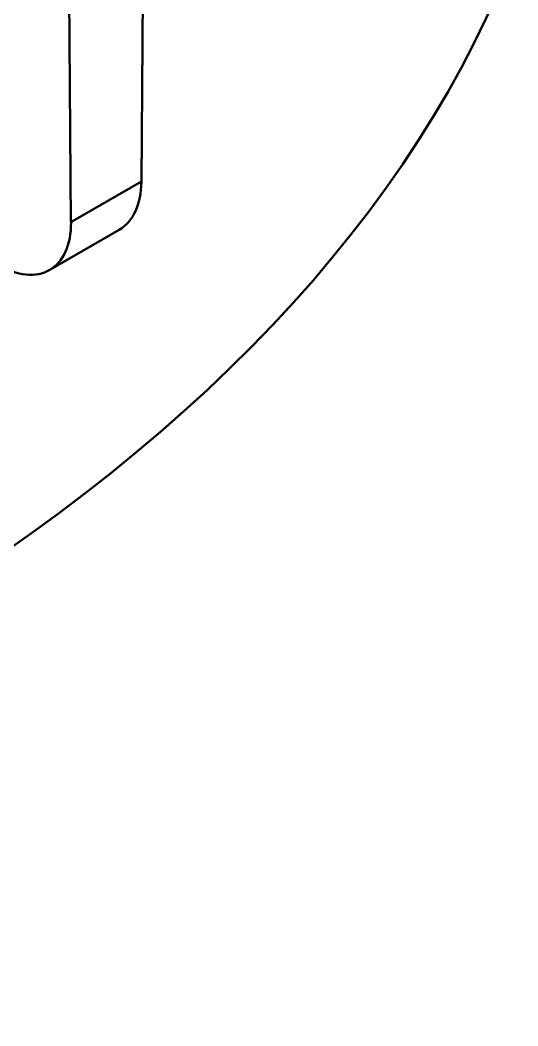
# Model space of a CAD drawing. Header units: millimetres. Extents: x 0 to 2100, y 0 to 1485.
# Drawn here: x 1628.29 to 1637.8, y 453.36 to 472.55 of the extents above; entities that cross this region are included whole.
import ezdxf

# ---------------------------------------------------------------- set-up
doc = ezdxf.new("R2010")
doc.units = ezdxf.units.MM
doc.header["$LTSCALE"] = 5
doc.layers.add('Sichtbar (ISO)', color=7, linetype='Continuous', lineweight=50)
doc.layers.add('Sichtbar schmal (ISO)', color=7, linetype='Continuous', lineweight=50)

msp = doc.modelspace()

# ---------------------------------------------------------------- linework, layer by layer
at = {"layer": 'Sichtbar (ISO)'}
for p, q in [((1630.839, 499.813), (1630.61, 469.471)), ((1629.266, 468.695), (1629.038, 498.773)), ((1630.187, 468.55), (1628.861, 467.784))]:
    msp.add_line(p, q, dxfattribs=at)
for centre, major_axis, ratio, start_param, end_param in [((1592.32, 479.616), (46.5, 0), 0.57735, 4.9219, 6.073674), ((1629.196, 470.287), (0.987, -1.74), 0.582366, 0.00444, 0.789838), ((1627.852, 469.511), (1.013, -1.725), 0.57229, 5.493499, 7.064296)]:
    msp.add_ellipse(centre, major_axis=major_axis, ratio=ratio, start_param=start_param, end_param=end_param, dxfattribs=at)
at = {"layer": 'Sichtbar schmal (ISO)'}
msp.add_line((1630.61, 469.471), (1629.266, 468.695), dxfattribs=at)

doc.saveas('drawing.dxf')
